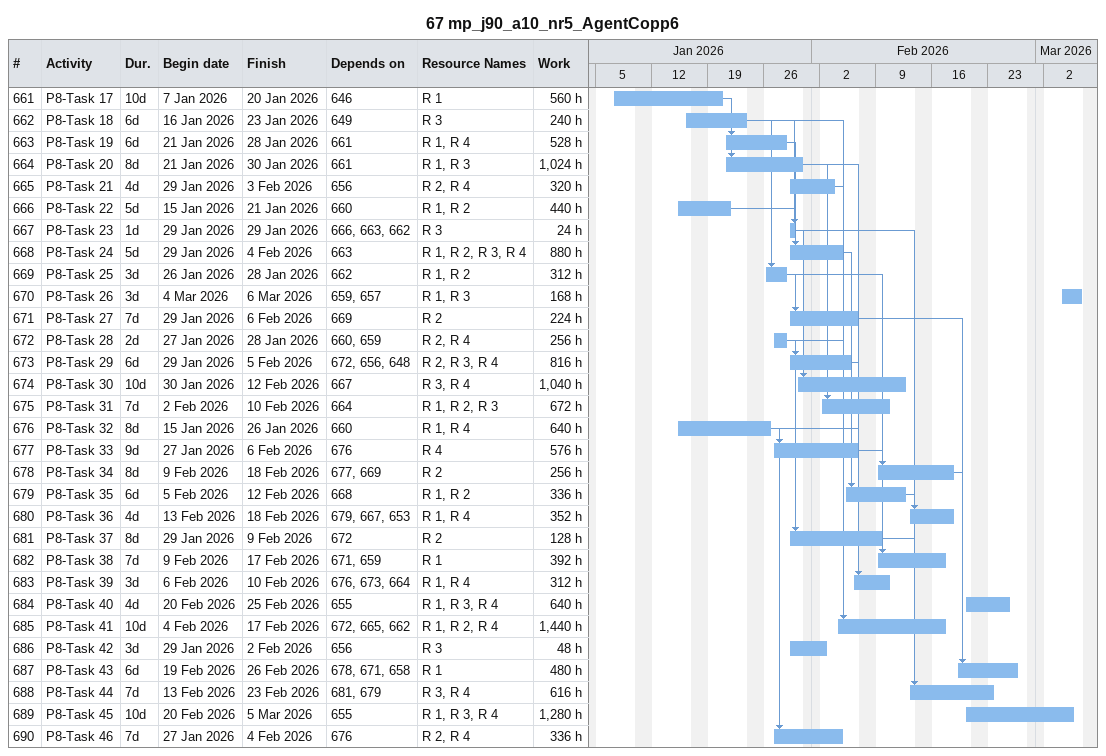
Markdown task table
67 mp_j90_a10_nr5_AgentCopp6

| ID | Task | Duration | Start | Finish | Predecessors | Resources | Work (h) |
|---|---|---|---|---|---|---|---|
| 661 | P8-Task 17 | 10d | 2026-01-07 | 2026-01-20 | 646 | R 1 | 560 |
| 662 | P8-Task 18 | 6d | 2026-01-16 | 2026-01-23 | 649 | R 3 | 240 |
| 663 | P8-Task 19 | 6d | 2026-01-21 | 2026-01-28 | 661 | R 1, R 4 | 528 |
| 664 | P8-Task 20 | 8d | 2026-01-21 | 2026-01-30 | 661 | R 1, R 3 | 1024 |
| 665 | P8-Task 21 | 4d | 2026-01-29 | 2026-02-03 | 656 | R 2, R 4 | 320 |
| 666 | P8-Task 22 | 5d | 2026-01-15 | 2026-01-21 | 660 | R 1, R 2 | 440 |
| 667 | P8-Task 23 | 1d | 2026-01-29 | 2026-01-29 | 666, 663, 662 | R 3 | 24 |
| 668 | P8-Task 24 | 5d | 2026-01-29 | 2026-02-04 | 663 | R 1, R 2, R 3, R 4 | 880 |
| 669 | P8-Task 25 | 3d | 2026-01-26 | 2026-01-28 | 662 | R 1, R 2 | 312 |
| 670 | P8-Task 26 | 3d | 2026-03-04 | 2026-03-06 | 659, 657 | R 1, R 3 | 168 |
| 671 | P8-Task 27 | 7d | 2026-01-29 | 2026-02-06 | 669 | R 2 | 224 |
| 672 | P8-Task 28 | 2d | 2026-01-27 | 2026-01-28 | 660, 659 | R 2, R 4 | 256 |
| 673 | P8-Task 29 | 6d | 2026-01-29 | 2026-02-05 | 672, 656, 648 | R 2, R 3, R 4 | 816 |
| 674 | P8-Task 30 | 10d | 2026-01-30 | 2026-02-12 | 667 | R 3, R 4 | 1040 |
| 675 | P8-Task 31 | 7d | 2026-02-02 | 2026-02-10 | 664 | R 1, R 2, R 3 | 672 |
| 676 | P8-Task 32 | 8d | 2026-01-15 | 2026-01-26 | 660 | R 1, R 4 | 640 |
| 677 | P8-Task 33 | 9d | 2026-01-27 | 2026-02-06 | 676 | R 4 | 576 |
| 678 | P8-Task 34 | 8d | 2026-02-09 | 2026-02-18 | 677, 669 | R 2 | 256 |
| 679 | P8-Task 35 | 6d | 2026-02-05 | 2026-02-12 | 668 | R 1, R 2 | 336 |
| 680 | P8-Task 36 | 4d | 2026-02-13 | 2026-02-18 | 679, 667, 653 | R 1, R 4 | 352 |
| 681 | P8-Task 37 | 8d | 2026-01-29 | 2026-02-09 | 672 | R 2 | 128 |
| 682 | P8-Task 38 | 7d | 2026-02-09 | 2026-02-17 | 671, 659 | R 1 | 392 |
| 683 | P8-Task 39 | 3d | 2026-02-06 | 2026-02-10 | 676, 673, 664 | R 1, R 4 | 312 |
| 684 | P8-Task 40 | 4d | 2026-02-20 | 2026-02-25 | 655 | R 1, R 3, R 4 | 640 |
| 685 | P8-Task 41 | 10d | 2026-02-04 | 2026-02-17 | 672, 665, 662 | R 1, R 2, R 4 | 1440 |
| 686 | P8-Task 42 | 3d | 2026-01-29 | 2026-02-02 | 656 | R 3 | 48 |
| 687 | P8-Task 43 | 6d | 2026-02-19 | 2026-02-26 | 678, 671, 658 | R 1 | 480 |
| 688 | P8-Task 44 | 7d | 2026-02-13 | 2026-02-23 | 681, 679 | R 3, R 4 | 616 |
| 689 | P8-Task 45 | 10d | 2026-02-20 | 2026-03-05 | 655 | R 1, R 3, R 4 | 1280 |
| 690 | P8-Task 46 | 7d | 2026-01-27 | 2026-02-04 | 676 | R 2, R 4 | 336 |
